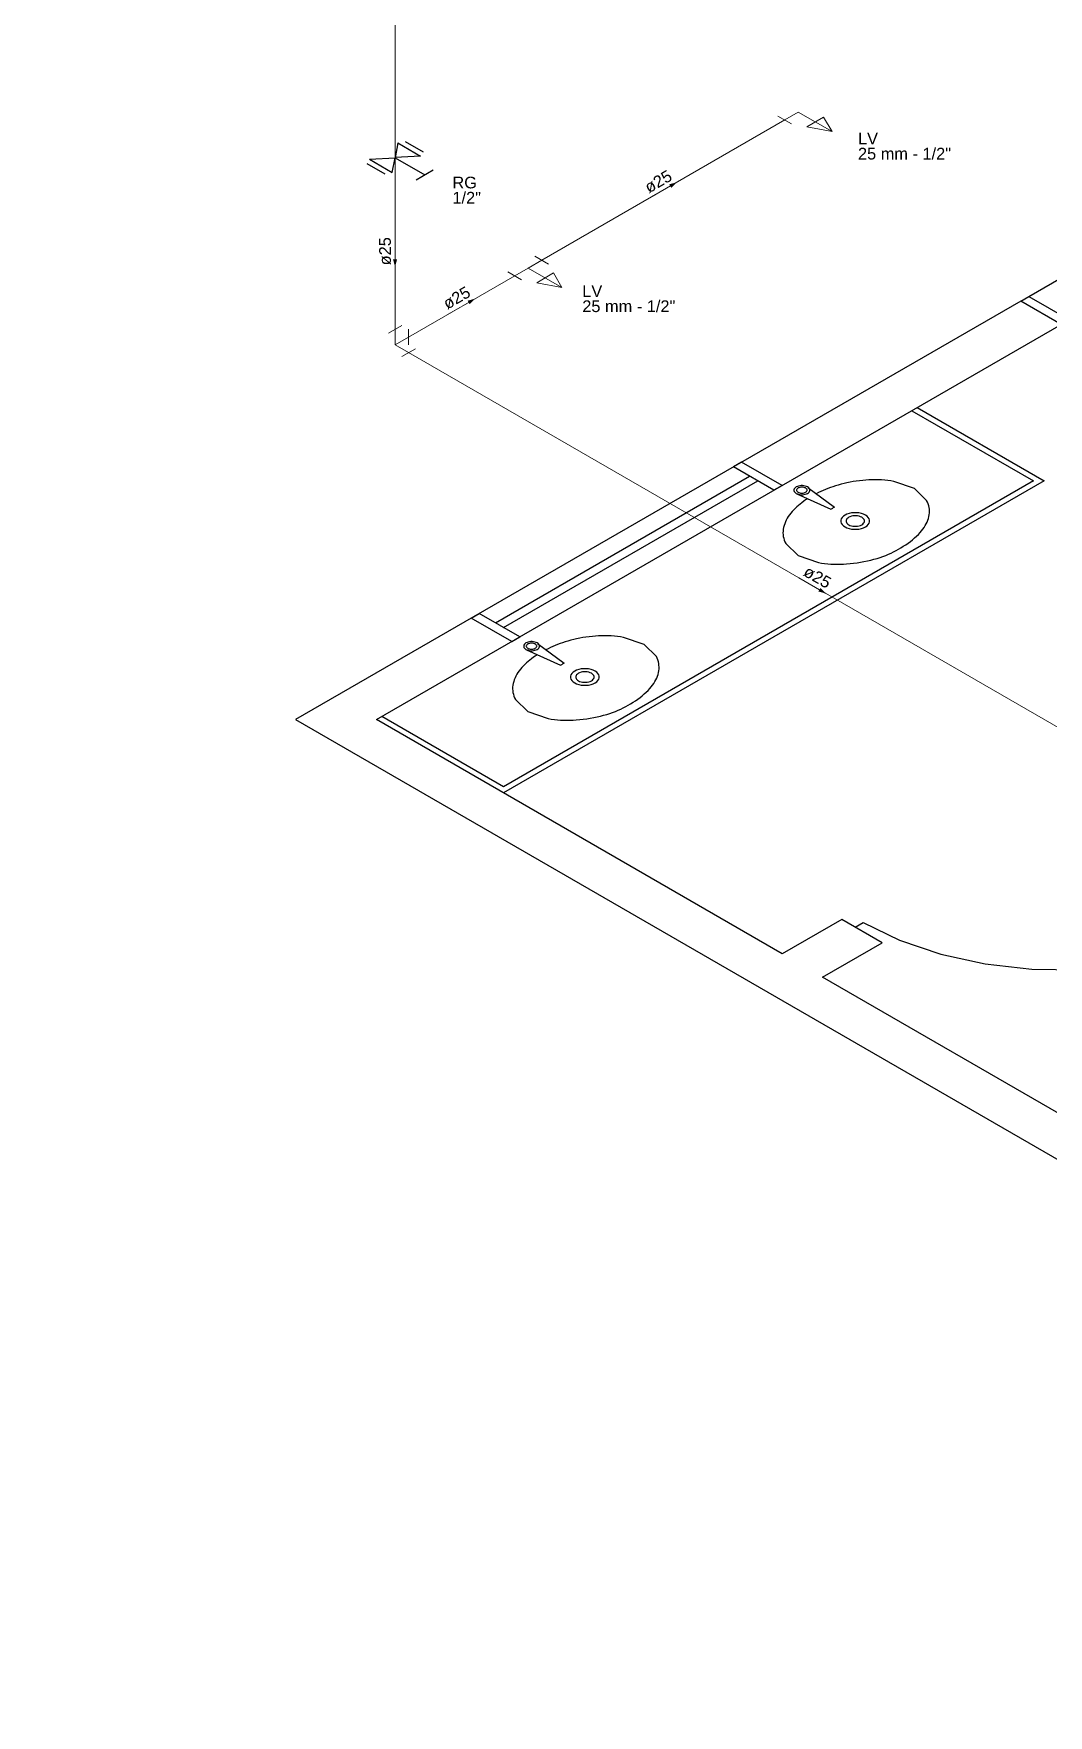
# Model space of a CAD drawing. Header units: millimetres. Extents: x 40 to 499, y -93 to 187.
# Drawn here: x 182.38 to 195.38, y 47.09 to 68.65 of the extents above; entities that cross this region are included whole.
import ezdxf

# ---------------------------------------------------------------- set-up
doc = ezdxf.new("R2010")
doc.units = ezdxf.units.MM
doc.header["$MEASUREMENT"] = 0
for name, color, linetype in [('. Layaot', 8, 'Continuous'), ('Simbolos', 5, 'Continuous'), ('Simbolos_int', 2, 'Continuous')]:
    doc.layers.add(name, color=color, linetype=linetype)
for name, color, linetype, lineweight in [('AF-Condutos', 4, 'Continuous', 5), ('AF-Conexões', 9, 'Continuous', 5), ('AF-Sentido conduto', 9, 'Continuous', 5), ('AF-Textos conduto', 7, 'Continuous', 5), ('Textos', 7, 'Continuous', 5)]:
    doc.layers.add(name, color=color, linetype=linetype, lineweight=lineweight)
doc.styles.add('Arial', font='arial.ttf')

msp = doc.modelspace()

# ---------------------------------------------------------------- hatches: boundary and pattern name
at = {"layer": 'AF-Sentido conduto', "linetype": 'Continuous'}
for points in [[(190.623, 66.749), (190.526, 66.723), (190.552, 66.678)], [(187.013, 65.665), (187.039, 65.761), (186.987, 65.761)], [(187.013, 65.665), (187.039, 65.761), (186.987, 65.761)], [(188.039, 65.257), (187.943, 65.231), (187.969, 65.187)], [(192.535, 61.477), (192.464, 61.547), (192.438, 61.503)]]:
    msp.add_hatch(color=1, dxfattribs=at).paths.add_polyline_path(points)

# ---------------------------------------------------------------- linework, layer by layer
at = {"layer": '. Layaot'}
for p, q in [((195.134, 65.285), (197.905, 66.885)), ((195.03, 65.225), (185.736, 59.86)), ((195.55, 64.925), (195.03, 65.225)), ((186.776, 59.86), (195.55, 64.925)), ((188.3, 61.1), (191.556, 62.98)), ((191.452, 63.16), (191.348, 63.1)), ((191.868, 62.8), (191.348, 63.1)), ((191.972, 62.86), (191.452, 63.16)), ((188.404, 61.04), (191.66, 62.92)), ((191.972, 62.86), (191.868, 62.8)), ((192.162, 62.755), (192.596, 62.558)), ((192.301, 62.836), (192.643, 62.585)), ((192.596, 62.558), (192.622, 62.573)), ((192.643, 62.585), (192.617, 62.57)), ((187.988, 61.16), (188.092, 61.22)), ((188.508, 60.86), (187.988, 61.16)), ((188.612, 60.92), (188.092, 61.22)), ((188.508, 60.86), (188.612, 60.92)), ((188.837, 60.836), (189.179, 60.585)), ((188.697, 60.755), (189.132, 60.558)), ((189.179, 60.585), (189.153, 60.57)), ((189.132, 60.558), (189.158, 60.573)), ((185.736, 59.86), (197.688, 52.959)), ((191.973, 56.859), (186.776, 59.86)), ((192.737, 57.3), (191.973, 56.859)), ((193.255, 57), (192.737, 57.3)), ((192.908, 57.201), (193.012, 57.261)), ((192.492, 56.559), (193.255, 57)), ((197.688, 53.559), (192.492, 56.559))]:
    msp.add_line(p, q, dxfattribs=at)
for points in [[(195.55, 64.925), (195.03, 65.225), (195.134, 65.285), (195.654, 64.985), (195.55, 64.925)], [(193.635, 63.82), (195.193, 62.92), (188.404, 59), (186.845, 59.9)], [(193.704, 63.86), (195.332, 62.92), (188.404, 58.92)], [(192.154, 62.843), (192.143, 62.836), (192.134, 62.827), (192.128, 62.817), (192.125, 62.807), (192.125, 62.797), (192.128, 62.787), (192.134, 62.777), (192.143, 62.769), (192.154, 62.761), (192.168, 62.754), (192.183, 62.749), (192.2, 62.746), (192.217, 62.744), (192.235, 62.744), (192.252, 62.746), (192.269, 62.749), (192.284, 62.754), (192.298, 62.761), (192.309, 62.769), (192.318, 62.777), (192.324, 62.787), (192.327, 62.797), (192.327, 62.807), (192.324, 62.817), (192.318, 62.827), (192.309, 62.836), (192.298, 62.843), (192.284, 62.85), (192.269, 62.855), (192.252, 62.859), (192.235, 62.86), (192.217, 62.86), (192.2, 62.859), (192.183, 62.855), (192.168, 62.85), (192.154, 62.843)], [(192.179, 62.83), (192.171, 62.824), (192.165, 62.819), (192.161, 62.812), (192.159, 62.806), (192.159, 62.799), (192.161, 62.792), (192.165, 62.786), (192.171, 62.78), (192.179, 62.775), (192.188, 62.77), (192.198, 62.767), (192.209, 62.765), (192.22, 62.764), (192.232, 62.764), (192.243, 62.765), (192.254, 62.767), (192.264, 62.77), (192.273, 62.775), (192.281, 62.78), (192.287, 62.786), (192.291, 62.792), (192.293, 62.799), (192.293, 62.806), (192.291, 62.812), (192.287, 62.819), (192.281, 62.824), (192.273, 62.83), (192.264, 62.834), (192.254, 62.837), (192.243, 62.84), (192.232, 62.841), (192.22, 62.841), (192.209, 62.84), (192.198, 62.837), (192.188, 62.834), (192.179, 62.83)], [(192.177, 61.965), (192.44, 61.874), (192.44, 61.874), (192.479, 61.867), (192.518, 61.862), (192.558, 61.858), (192.598, 61.855), (192.638, 61.853), (192.678, 61.853), (192.719, 61.853), (192.759, 61.854), (192.799, 61.857), (192.799, 61.857), (192.799, 61.857), (192.799, 61.857), (192.844, 61.861), (192.889, 61.866), (192.934, 61.872), (192.978, 61.878), (193.022, 61.886), (193.065, 61.895), (193.108, 61.905), (193.15, 61.916), (193.191, 61.927), (193.191, 61.927), (193.191, 61.927), (193.191, 61.927), (193.228, 61.939), (193.265, 61.952), (193.301, 61.966), (193.336, 61.98), (193.37, 61.995), (193.402, 62.011), (193.434, 62.028), (193.464, 62.045), (193.493, 62.064), (193.493, 62.064), (193.493, 62.064), (193.493, 62.064), (193.526, 62.083), (193.557, 62.103), (193.587, 62.124), (193.616, 62.145), (193.644, 62.167), (193.67, 62.189), (193.695, 62.212), (193.719, 62.235), (193.741, 62.259), (193.741, 62.259), (193.741, 62.259), (193.741, 62.259), (193.76, 62.28), (193.777, 62.302), (193.792, 62.325), (193.806, 62.347), (193.819, 62.37), (193.83, 62.393), (193.839, 62.417), (193.847, 62.44), (193.853, 62.464), (193.853, 62.464), (193.853, 62.464), (193.853, 62.464), (193.858, 62.487), (193.86, 62.51), (193.861, 62.534), (193.86, 62.557), (193.856, 62.58), (193.851, 62.603), (193.844, 62.626), (193.836, 62.649), (193.825, 62.671), (193.825, 62.671), (193.825, 62.671), (193.668, 62.824), (193.405, 62.915), (193.405, 62.915), (193.366, 62.921), (193.326, 62.926), (193.287, 62.93), (193.247, 62.933), (193.207, 62.935), (193.166, 62.936), (193.126, 62.935), (193.086, 62.934), (193.046, 62.931), (193.046, 62.931), (193.046, 62.931), (193.046, 62.931), (193.005, 62.928), (192.964, 62.923), (192.923, 62.918), (192.883, 62.912), (192.843, 62.904), (192.804, 62.896), (192.766, 62.888), (192.728, 62.878), (192.69, 62.867), (192.69, 62.867), (192.69, 62.867), (192.69, 62.867), (192.657, 62.857), (192.624, 62.846), (192.592, 62.835), (192.56, 62.823), (192.529, 62.81), (192.498, 62.798), (192.468, 62.784), (192.439, 62.77), (192.41, 62.756), (192.41, 62.756), (192.41, 62.756)], [(192.299, 62.693), (192.274, 62.676), (192.25, 62.659), (192.226, 62.641), (192.204, 62.624), (192.182, 62.605), (192.161, 62.587), (192.141, 62.568), (192.122, 62.549), (192.103, 62.529), (192.103, 62.529), (192.103, 62.529), (192.103, 62.529), (192.085, 62.508), (192.068, 62.486), (192.052, 62.463), (192.038, 62.441), (192.026, 62.418), (192.015, 62.395), (192.006, 62.371), (191.998, 62.348), (191.991, 62.324), (191.991, 62.324), (191.991, 62.324), (191.991, 62.324), (191.987, 62.301), (191.985, 62.278), (191.984, 62.254), (191.985, 62.231), (191.988, 62.208), (191.993, 62.185), (192, 62.162), (192.009, 62.139), (192.02, 62.117), (192.02, 62.117), (192.02, 62.117), (192.177, 61.965)], [(192.779, 62.482), (192.758, 62.468), (192.742, 62.452), (192.731, 62.434), (192.726, 62.416), (192.726, 62.397), (192.731, 62.379), (192.742, 62.361), (192.758, 62.345), (192.779, 62.331), (192.804, 62.319), (192.832, 62.31), (192.862, 62.303), (192.894, 62.3), (192.926, 62.3), (192.957, 62.303), (192.988, 62.31), (193.016, 62.319), (193.04, 62.331), (193.061, 62.345), (193.077, 62.361), (193.088, 62.379), (193.094, 62.397), (193.094, 62.416), (193.088, 62.434), (193.077, 62.452), (193.061, 62.468), (193.04, 62.482), (193.016, 62.494), (192.988, 62.503), (192.957, 62.51), (192.926, 62.513), (192.894, 62.513), (192.862, 62.51), (192.832, 62.503), (192.804, 62.494), (192.779, 62.482)], [(192.826, 62.455), (192.813, 62.445), (192.803, 62.435), (192.796, 62.424), (192.792, 62.412), (192.792, 62.401), (192.796, 62.389), (192.803, 62.378), (192.813, 62.368), (192.826, 62.358), (192.842, 62.351), (192.86, 62.345), (192.879, 62.341), (192.899, 62.339), (192.92, 62.339), (192.94, 62.341), (192.959, 62.345), (192.977, 62.351), (192.993, 62.358), (193.006, 62.368), (193.016, 62.378), (193.023, 62.389), (193.027, 62.401), (193.027, 62.412), (193.023, 62.424), (193.016, 62.435), (193.006, 62.445), (192.993, 62.455), (192.977, 62.462), (192.959, 62.468), (192.94, 62.472), (192.92, 62.474), (192.899, 62.474), (192.879, 62.472), (192.86, 62.468), (192.842, 62.462), (192.826, 62.455)], [(188.69, 60.843), (188.679, 60.836), (188.67, 60.827), (188.664, 60.817), (188.661, 60.807), (188.661, 60.797), (188.664, 60.787), (188.67, 60.777), (188.679, 60.769), (188.69, 60.761), (188.704, 60.754), (188.719, 60.749), (188.736, 60.746), (188.753, 60.744), (188.771, 60.744), (188.788, 60.746), (188.805, 60.749), (188.82, 60.754), (188.833, 60.761), (188.845, 60.769), (188.854, 60.777), (188.86, 60.787), (188.863, 60.797), (188.863, 60.807), (188.86, 60.817), (188.854, 60.827), (188.845, 60.836), (188.833, 60.843), (188.82, 60.85), (188.805, 60.855), (188.788, 60.859), (188.771, 60.86), (188.753, 60.86), (188.736, 60.859), (188.719, 60.855), (188.704, 60.85), (188.69, 60.843)], [(188.714, 60.83), (188.707, 60.824), (188.701, 60.819), (188.697, 60.812), (188.695, 60.806), (188.695, 60.799), (188.697, 60.792), (188.701, 60.786), (188.707, 60.78), (188.714, 60.775), (188.723, 60.77), (188.734, 60.767), (188.745, 60.765), (188.756, 60.764), (188.768, 60.764), (188.779, 60.765), (188.79, 60.767), (188.8, 60.77), (188.809, 60.775), (188.817, 60.78), (188.823, 60.786), (188.827, 60.792), (188.829, 60.799), (188.829, 60.806), (188.827, 60.812), (188.823, 60.819), (188.817, 60.824), (188.809, 60.83), (188.8, 60.834), (188.79, 60.837), (188.779, 60.84), (188.768, 60.841), (188.756, 60.841), (188.745, 60.84), (188.734, 60.837), (188.723, 60.834), (188.714, 60.83)], [(188.713, 59.965), (188.976, 59.874), (188.976, 59.874), (189.015, 59.867), (189.054, 59.862), (189.094, 59.858), (189.134, 59.855), (189.174, 59.853), (189.214, 59.853), (189.255, 59.853), (189.295, 59.854), (189.335, 59.857), (189.335, 59.857), (189.335, 59.857), (189.335, 59.857), (189.38, 59.861), (189.425, 59.866), (189.47, 59.872), (189.514, 59.878), (189.558, 59.886), (189.601, 59.895), (189.644, 59.905), (189.685, 59.916), (189.727, 59.927), (189.727, 59.927), (189.727, 59.927), (189.727, 59.927), (189.764, 59.939), (189.801, 59.952), (189.837, 59.966), (189.872, 59.98), (189.906, 59.995), (189.938, 60.011), (189.97, 60.028), (190, 60.045), (190.029, 60.064), (190.029, 60.064), (190.029, 60.064), (190.029, 60.064), (190.062, 60.083), (190.093, 60.103), (190.123, 60.124), (190.152, 60.145), (190.18, 60.167), (190.206, 60.189), (190.231, 60.212), (190.255, 60.235), (190.277, 60.259), (190.277, 60.259), (190.277, 60.259), (190.277, 60.259), (190.296, 60.28), (190.313, 60.302), (190.328, 60.325), (190.342, 60.347), (190.355, 60.37), (190.366, 60.393), (190.375, 60.417), (190.383, 60.44), (190.389, 60.464), (190.389, 60.464), (190.389, 60.464), (190.389, 60.464), (190.394, 60.487), (190.396, 60.51), (190.397, 60.534), (190.395, 60.557), (190.392, 60.58), (190.387, 60.603), (190.38, 60.626), (190.372, 60.649), (190.361, 60.671), (190.361, 60.671), (190.361, 60.671), (190.204, 60.824), (189.94, 60.915), (189.94, 60.915), (189.902, 60.921), (189.862, 60.926), (189.823, 60.93), (189.783, 60.933), (189.743, 60.935), (189.702, 60.936), (189.662, 60.935), (189.622, 60.934), (189.582, 60.931), (189.582, 60.931), (189.582, 60.931), (189.582, 60.931), (189.541, 60.928), (189.5, 60.923), (189.459, 60.918), (189.419, 60.912), (189.379, 60.904), (189.34, 60.896), (189.302, 60.888), (189.264, 60.878), (189.226, 60.867), (189.226, 60.867), (189.226, 60.867), (189.226, 60.867), (189.193, 60.857), (189.16, 60.846), (189.128, 60.835), (189.096, 60.823), (189.064, 60.81), (189.034, 60.798), (189.004, 60.784), (188.975, 60.77), (188.946, 60.756), (188.946, 60.756), (188.946, 60.756)], [(188.835, 60.693), (188.81, 60.676), (188.786, 60.659), (188.762, 60.641), (188.739, 60.624), (188.718, 60.605), (188.697, 60.587), (188.677, 60.568), (188.658, 60.549), (188.639, 60.529), (188.639, 60.529), (188.639, 60.529), (188.639, 60.529), (188.621, 60.508), (188.604, 60.486), (188.588, 60.463), (188.574, 60.441), (188.562, 60.418), (188.551, 60.395), (188.541, 60.371), (188.534, 60.348), (188.527, 60.324), (188.527, 60.324), (188.527, 60.324), (188.527, 60.324), (188.523, 60.301), (188.52, 60.278), (188.52, 60.254), (188.521, 60.231), (188.524, 60.208), (188.529, 60.185), (188.536, 60.162), (188.545, 60.139), (188.556, 60.117), (188.556, 60.117), (188.556, 60.117), (188.713, 59.965)], [(189.315, 60.482), (189.294, 60.468), (189.278, 60.452), (189.267, 60.434), (189.261, 60.416), (189.261, 60.397), (189.267, 60.379), (189.278, 60.361), (189.294, 60.345), (189.315, 60.331), (189.34, 60.319), (189.367, 60.31), (189.398, 60.303), (189.429, 60.3), (189.462, 60.3), (189.493, 60.303), (189.524, 60.31), (189.552, 60.319), (189.576, 60.331), (189.597, 60.345), (189.613, 60.361), (189.624, 60.379), (189.63, 60.397), (189.63, 60.416), (189.624, 60.434), (189.613, 60.452), (189.597, 60.468), (189.576, 60.482), (189.552, 60.494), (189.524, 60.503), (189.493, 60.51), (189.462, 60.513), (189.429, 60.513), (189.398, 60.51), (189.367, 60.503), (189.34, 60.494), (189.315, 60.482)], [(189.362, 60.455), (189.349, 60.445), (189.339, 60.435), (189.332, 60.424), (189.328, 60.412), (189.328, 60.401), (189.332, 60.389), (189.339, 60.378), (189.349, 60.368), (189.362, 60.358), (189.378, 60.351), (189.396, 60.345), (189.415, 60.341), (189.435, 60.339), (189.456, 60.339), (189.476, 60.341), (189.495, 60.345), (189.513, 60.351), (189.529, 60.358), (189.542, 60.368), (189.552, 60.378), (189.559, 60.389), (189.563, 60.401), (189.563, 60.412), (189.559, 60.424), (189.552, 60.435), (189.542, 60.445), (189.529, 60.455), (189.513, 60.462), (189.495, 60.468), (189.476, 60.472), (189.456, 60.474), (189.435, 60.474), (189.415, 60.472), (189.396, 60.468), (189.378, 60.462), (189.362, 60.455)], [(193.012, 57.261), (193.479, 57.034), (194.005, 56.855), (194.575, 56.73), (195.174, 56.661), (195.784, 56.651), (196.388, 56.701), (196.97, 56.808), (197.512, 56.969), (198, 57.181)]]:
    msp.add_lwpolyline(points, dxfattribs=at)
msp.add_circle((169.946, 37.038), 130.183)
at = {"layer": 'AF-Condutos'}
for p, q in [((187.013, 71.665), (187.013, 67.065)), ((187.013, 71.665), (187.013, 67.065)), ((188.893, 65.75), (192.006, 67.548)), ((187.013, 67.064), (187.013, 64.865)), ((187.013, 67.064), (187.013, 64.865)), ((187.186, 64.765), (188.546, 65.55)), ((187.186, 64.565), (197.537, 58.589))]:
    msp.add_line(p, q, dxfattribs=at)
at = {"layer": 'AF-Conexões', "color": 5}
for p, q in [((192.093, 67.498), (191.92, 67.598)), ((192.18, 67.648), (192.006, 67.548)), ((192.18, 67.648), (192.613, 67.398)), ((192.504, 67.585), (192.288, 67.46)), ((192.613, 67.398), (192.504, 67.585)), ((192.288, 67.46), (192.613, 67.398)), ((188.806, 65.8), (188.979, 65.7)), ((188.633, 65.5), (188.46, 65.6)), ((188.719, 65.65), (188.546, 65.55)), ((188.719, 65.65), (188.893, 65.75)), ((188.719, 65.65), (189.152, 65.4)), ((189.044, 65.587), (188.828, 65.462)), ((189.152, 65.4), (189.044, 65.587)), ((188.828, 65.462), (189.152, 65.4)), ((187.1, 64.915), (186.927, 64.815)), ((187.1, 64.915), (186.927, 64.815)), ((187.013, 64.665), (187.013, 64.865)), ((187.013, 64.665), (187.013, 64.865)), ((187.013, 64.665), (187.186, 64.765)), ((187.186, 64.665), (187.186, 64.865)), ((187.013, 64.665), (187.186, 64.565)), ((187.273, 64.615), (187.1, 64.515))]:
    msp.add_line(p, q, dxfattribs=at)
at = {"layer": 'AF-Sentido conduto', "color": 1}
for points in [[(190.276, 66.549), (190.623, 66.749)], [(187.013, 66.065), (187.013, 65.665)], [(187.013, 66.065), (187.013, 65.665)], [(187.693, 65.057), (188.039, 65.257)], [(192.188, 61.677), (192.535, 61.477)]]:
    msp.add_lwpolyline(points, dxfattribs=at)
at = {"layer": 'Simbolos', "color": 5}
for p, q in [((186.685, 67.044), (187.013, 67.064)), ((186.976, 66.876), (187.013, 67.064)), ((187.049, 67.254), (187.013, 67.064)), ((187.34, 67.086), (187.013, 67.065)), ((187.013, 67.064), (187.393, 66.845)), ((187.049, 67.254), (187.34, 67.086)), ((186.685, 67.044), (186.976, 66.876)), ((187.284, 66.782), (187.503, 66.908))]:
    msp.add_line(p, q, dxfattribs=at)
at = {"layer": 'Simbolos_int'}
for p, q in [((187.141, 67.273), (187.374, 67.139)), ((186.651, 66.99), (186.884, 66.856))]:
    msp.add_line(p, q, dxfattribs=at)

# ---------------------------------------------------------------- texts
at = {"layer": 'AF-Textos conduto', "char_height": 0.15, "width": 0.7221, "attachment_point": 8, "line_spacing_factor": 0.6, "style": 'Arial'}
for insert, rotation in [((190.424, 66.692), 30.0001), ((186.963, 65.865), 90.0002), ((186.963, 65.865), 90.0002), ((187.841, 65.201), 30.0001), ((192.387, 61.621), 329.9999)]:
    msp.add_mtext('ø25', dxfattribs=dict(at, insert=insert, rotation=rotation))
at = {"layer": 'Textos', "char_height": 0.15, "attachment_point": 7, "line_spacing_factor": 0.6, "style": 'Arial'}
for s, insert, width in [('LV', (192.945, 67.234), 0.51265), ('25 mm - 1/2"', (192.945, 67.039), 2.38422), ('1/2"', (187.748, 66.474), 0.73125), ('RG', (187.748, 66.669), 0.62881), ('LV', (189.412, 65.278), 0.51265), ('25 mm - 1/2"', (189.412, 65.083), 2.38422)]:
    msp.add_mtext(s, dxfattribs=dict(at, insert=insert, width=width))

doc.saveas('drawing.dxf')
